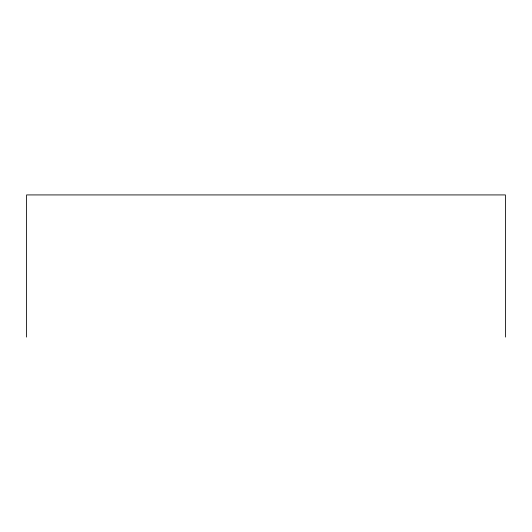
<?xml version="1.0" encoding="UTF-8"?>
<svg xmlns="http://www.w3.org/2000/svg" width="532" height="532" viewBox="0 0 532 532"><rect width="100%" height="100%" fill="white"/><g stroke="black" fill="none" stroke-linecap="round" stroke-linejoin="round"><path stroke-width="0.8" d="M505.4 337.075L505.4 194.925L26.6 194.925L26.6 337.075"/></g></svg>
